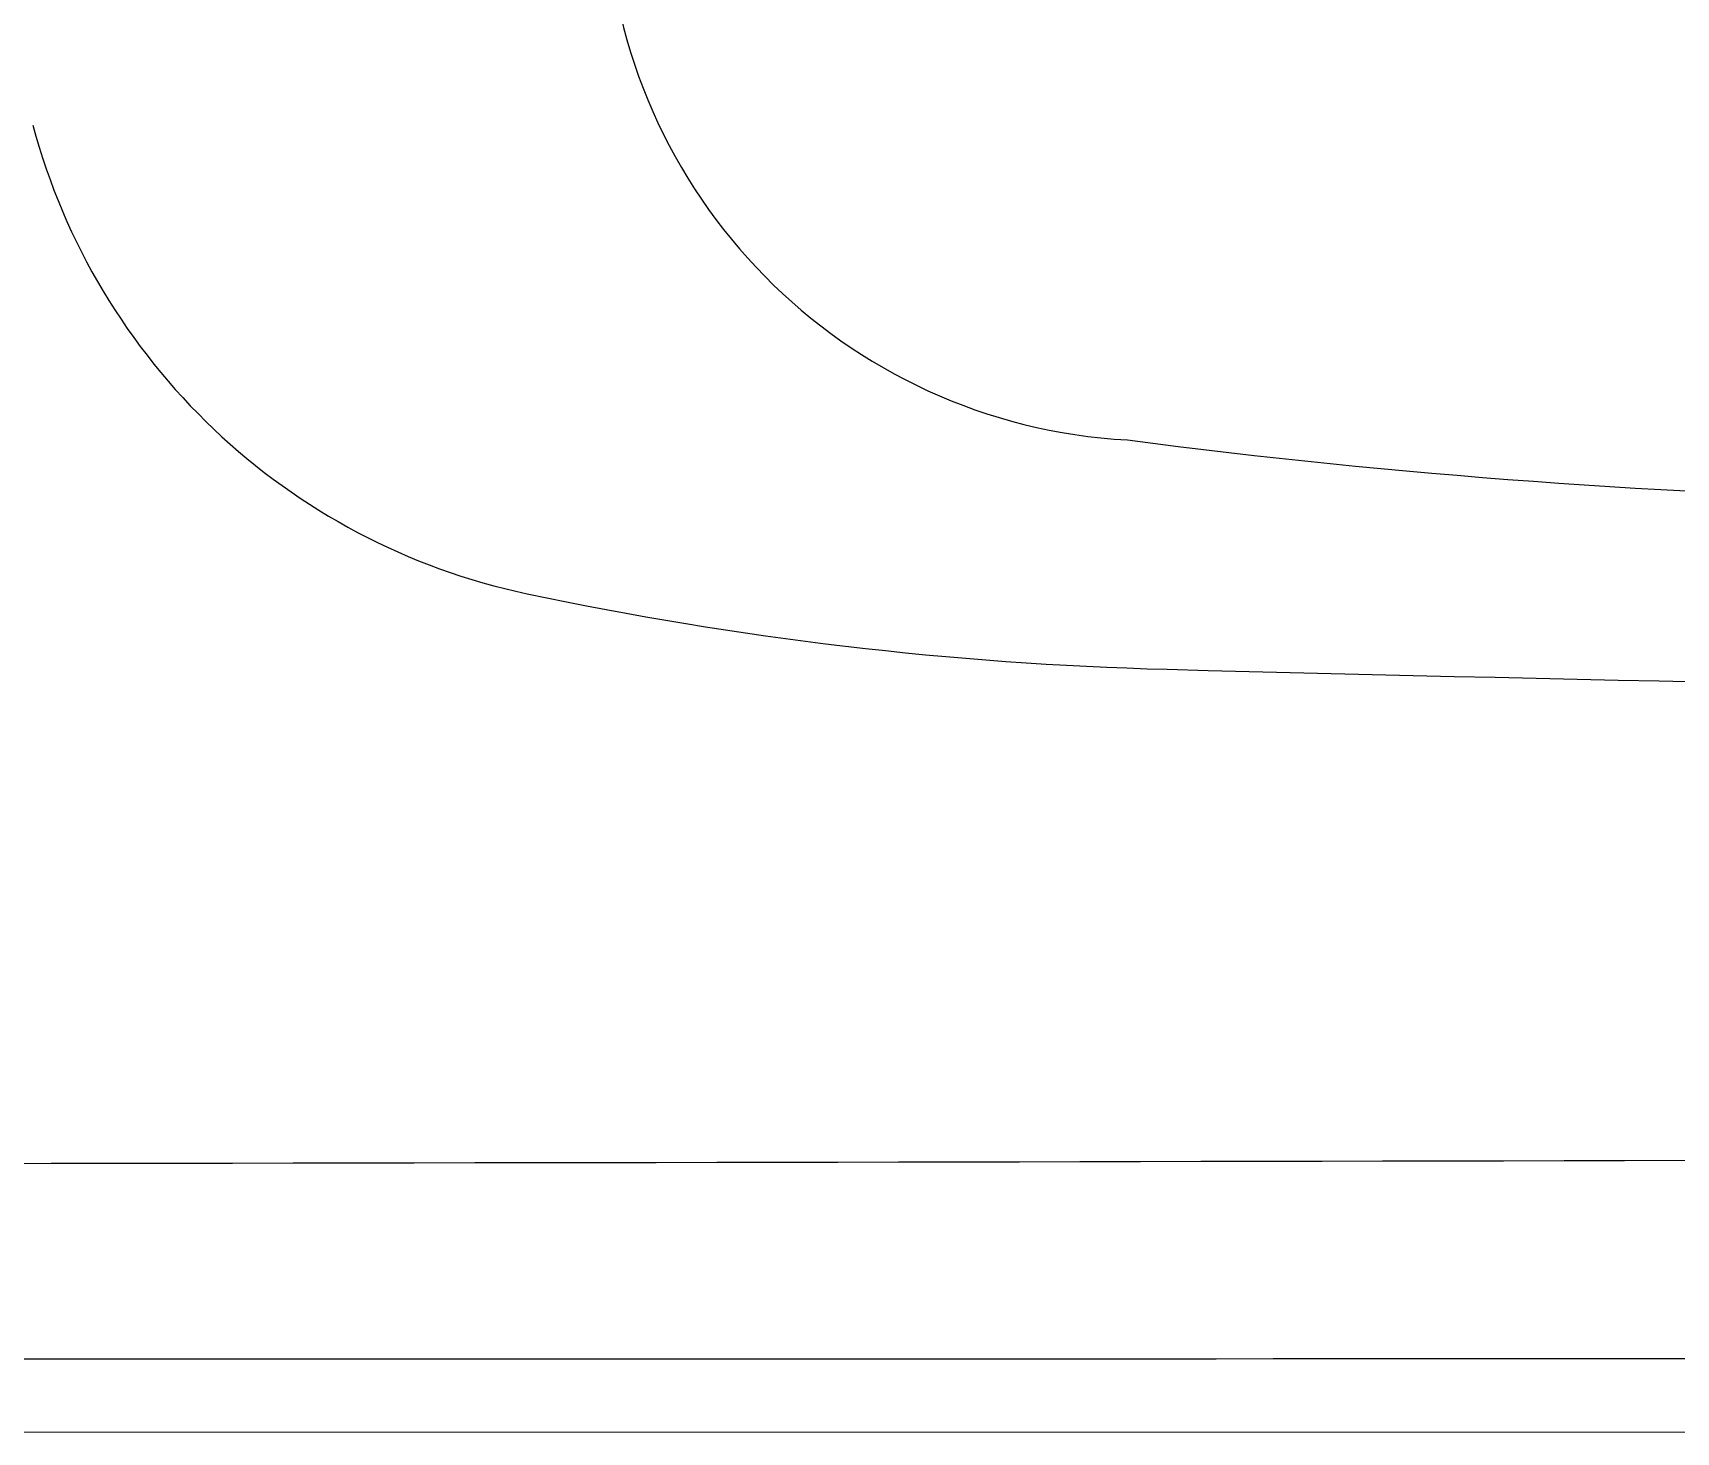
# Model space of a CAD drawing. Extents: x 528 to 612, y 788 to 934.
# Drawn here: x 572.803 to 575.01, y 804.919 to 806.798 of the extents above; entities that cross this region are included whole.
import ezdxf

# ---------------------------------------------------------------- set-up
doc = ezdxf.new("R2010")
doc.units = 0
doc.header["$MEASUREMENT"] = 0
doc.layers.add('1', color=4, linetype='Continuous')

# ---------------------------------------------------------------- blocks, each defined once
blk = doc.blocks.new('HSSCP')
at = {"layer": '1', "color": 3}
for centre, radius, start, end in [((-3.5363, -2.0455), 0.7417, 182.3507, 266.8225), ((-2.3216, 6.8379), 9.7055, 262.56538, 269.03898)]:
    blk.add_arc(centre, radius, start, end, dxfattribs=at)
at = {"layer": '1', "color": 4}
for points in [[(-5.0477, -2.3631), (-4.9625, -2.6811), (-4.7059, -2.9244), (-4.3838, -2.9926)], [(-4.3838, -2.9926), (-4.1009, -3.0525), (-3.8131, -3.0864), (-3.524, -3.094)], [(-3.524, -3.094), (-1.1751, -3.1553), (1.1751, -3.1553), (3.524, -3.094)]]:
    blk.add_open_spline(points, degree=3, dxfattribs=at)
blk = doc.blocks.new('2018 FLASH')
at = {"layer": '1', "color": 6, "linetype": 'Continuous', "lineweight": 18}
blk.add_line((2.898, 0), (81.522, 0), dxfattribs=at)
at = {"layer": '1', "linetype": 'Continuous', "lineweight": 25}
for points, knots in [([(39.3348, 0.3614), (42.8034, 0.3565), (46.2719, 0.3604), (53.2091, 0.3865), (56.6776, 0.4087), (60.1461, 0.442)], [0, 0, 0, 0, 0.5, 0.5, 1, 1, 1, 1]), ([(81.4726, 0.1433), (81.4694, 0.1432), (81.4662, 0.1433), (81.4598, 0.1433), (81.4503, 0.1432), (81.4279, 0.1432), (81.3832, 0.1431), (81.2937, 0.1429), (81.1148, 0.1424), (80.7569, 0.1416), (80.0412, 0.1399), (78.6097, 0.1367), (77.3828, 0.134), (74.9289, 0.1288), (73.2929, 0.1256), (68.3851, 0.1168), (65.1132, 0.112), (58.5694, 0.1046), (55.2976, 0.102), (48.7538, 0.0986), (42.21, 0.097), (35.6662, 0.0986), (29.1225, 0.102), (25.8506, 0.1046), (19.3068, 0.112), (16.0349, 0.1168), (9.4911, 0.1286), (6.2193, 0.1356), (2.9474, 0.1433)], [0, 0, 0, 0, 0.000122, 0.000122, 0.000244, 0.000488, 0.000977, 0.001953, 0.003906, 0.007813, 0.015625, 0.03125, 0.0625, 0.0625, 0.125, 0.125, 0.25, 0.25, 0.375, 0.375, 0.5, 0.625, 0.625, 0.75, 0.75, 0.875, 0.875, 1, 1, 1, 1])]:
    blk.add_open_spline(points, degree=3, knots=knots, dxfattribs=at)
at = {"layer": '1', "color": 3}
blk.add_blockref('HSSCP', (49.886, 4.1185), dxfattribs=at)

msp = doc.modelspace()

# ---------------------------------------------------------------- block references
at = {"layer": '1'}
msp.add_blockref('2018 FLASH', (527.9647, 804.9191), dxfattribs=at)

doc.saveas('drawing.dxf')
